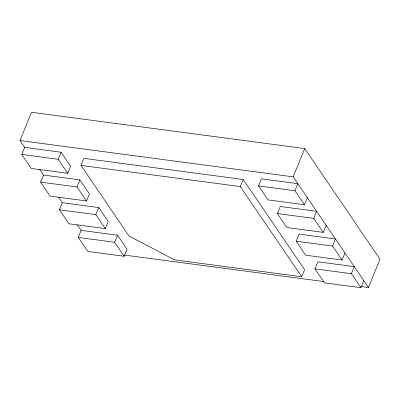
<?xml version="1.0" encoding="UTF-8"?>
<svg xmlns="http://www.w3.org/2000/svg" width="400" height="400" viewBox="0 0 400 400"><rect width="100%" height="100%" fill="white"/><g stroke="black" fill="none" stroke-linecap="round" stroke-linejoin="round"><path stroke-width="0.6" d="M24.65 147.385L21.765 154.45L31.29 168.445L67.715 173.285L70.595 166.22L61.075 152.22L24.65 147.385L20 140.55L31.535 112.29L304.715 148.57L380 259.215L368.465 287.48L361.03 286.49M43.47 175.045L79.895 179.885L89.415 193.88L86.535 200.945L50.11 196.11L40.585 182.11L43.47 175.045L39.68 169.48M67.715 173.285L58.19 159.29L61.075 152.22M62.29 202.705L98.715 207.545L108.24 221.54L105.355 228.605L68.93 223.77L59.405 209.775L62.29 202.705L58.5 197.14M80.995 165.41L83.875 158.345L243.235 179.51L304.59 269.685L301.705 276.75L174.545 259.865L129.04 236.03L80.995 165.41L240.35 186.575L301.705 276.75M86.535 200.945L77.01 186.95L79.895 179.885M81.11 230.37L117.535 235.205L127.06 249.205L124.175 256.27L87.75 251.43L78.225 237.435L81.11 230.37L77.325 224.8M105.355 228.605L95.83 214.61L98.715 207.545M124.175 256.27L114.65 242.27L117.535 235.205M240.35 186.575L243.235 179.51M304.47 204.73L268.045 199.89L258.525 185.895L261.405 178.83L297.83 183.665L294.95 190.73L304.47 204.73L307.355 197.66M323.29 232.39L286.865 227.55L277.345 213.555L280.23 206.49L316.65 211.325L313.77 218.395L323.29 232.39L326.175 225.325M368.465 287.48L293.185 176.835L304.715 148.57M342.115 260.05L305.69 255.215L296.165 241.215L299.05 234.15L335.475 238.99L332.59 246.055L342.115 260.05L344.995 252.985M360.935 287.71L324.51 282.875L314.985 268.88L317.87 261.81L354.295 266.65L351.41 273.715L360.935 287.71L363.815 280.645M20 140.55L293.185 176.835M21.765 154.45L58.19 159.29M258.525 185.895L294.95 190.73M40.585 182.11L77.01 186.95M277.345 213.555L313.77 218.395M59.405 209.775L95.83 214.61M296.165 241.215L332.59 246.055M78.225 237.435L114.65 242.27M314.985 268.88L351.41 273.715M124.4 255.065L323.865 281.555"/></g></svg>
